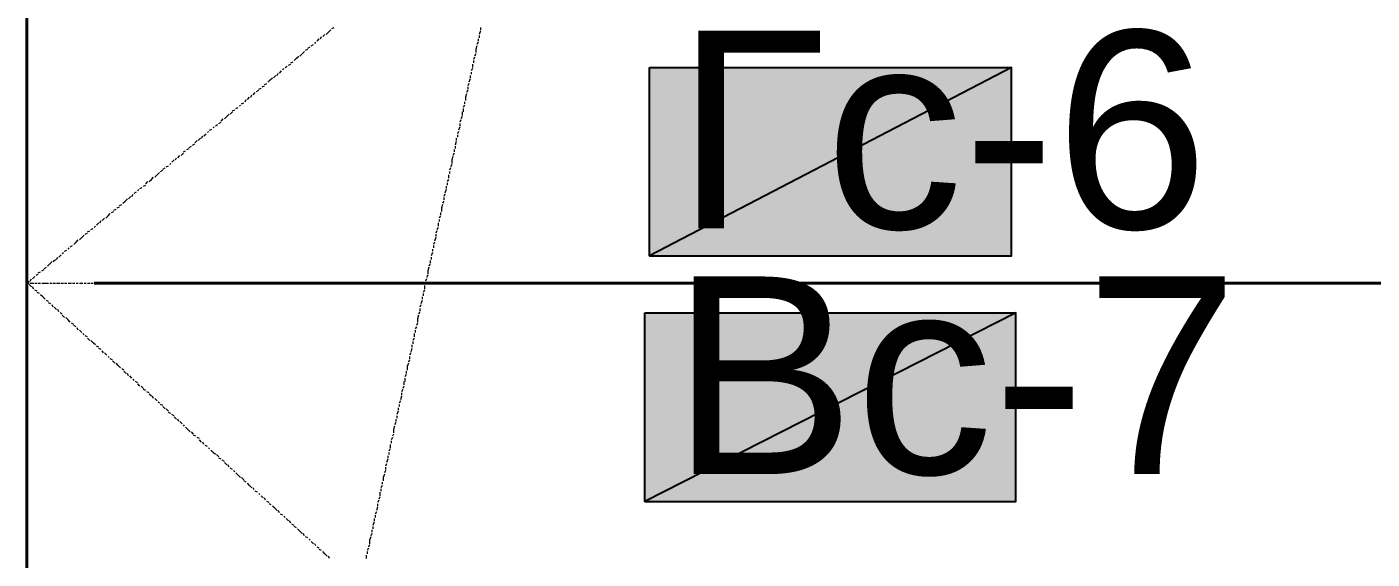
# Model space of a CAD drawing. Extents: x 8 to 21351, y 0 to 420.
# Drawn here: x 15872.57 to 15897.5, y 326.36 to 336.22 of the extents above; entities that cross this region are included whole.
import ezdxf

# ---------------------------------------------------------------- set-up
doc = ezdxf.new("R2010")
doc.units = 0
doc.styles.add('TEYPDFCAD_TEXT', font='arial.ttf')

msp = doc.modelspace()

# ---------------------------------------------------------------- hatches: boundary and pattern name
at = {"true_color": 0xffffff}
h = msp.add_hatch(color=0, dxfattribs=at)
h.paths.add_polyline_path([(15884.11, 335.471), (15890.819, 335.471), (15884.11, 331.978)])
h.paths.add_polyline_path([(15890.819, 335.471), (15884.11, 331.978), (15890.819, 331.978)])
h = msp.add_hatch(color=0, dxfattribs=at)
h.paths.add_polyline_path([(15884.025, 330.92), (15890.904, 330.92), (15884.025, 327.427)])
h.paths.add_polyline_path([(15890.904, 330.92), (15884.025, 327.427), (15890.904, 327.427)])

# ---------------------------------------------------------------- linework, layer by layer
at = {"color": 7, "lineweight": 40}
for p, q in [((15872.574, 397.743), (15872.574, 310.219)), ((15901.339, 331.47), (15873.823, 331.47))]:
    msp.add_line(p, q, dxfattribs=at)
at = {"color": 7, "lineweight": 5}
for p, q in [((15872.574, 336.211), (15872.574, 336.169)), ((15872.574, 336.148), (15872.574, 336.084)), ((15872.574, 336.063), (15872.574, 336.021)), ((15878.056, 336.042), (15878.098, 336.084)), ((15878.119, 336.084), (15878.162, 336.127)), ((15878.162, 336.127), (15878.204, 336.169)), ((15878.225, 336.19), (15878.268, 336.211)), ((15880.977, 336.148), (15880.956, 336.084)), ((15880.956, 336.063), (15880.956, 336.021)), ((15880.977, 336.211), (15880.977, 336.169)), ((15872.574, 336), (15872.574, 335.957)), ((15872.574, 335.936), (15872.574, 335.894)), ((15872.574, 335.873), (15872.574, 335.809)), ((15877.738, 335.788), (15877.781, 335.809)), ((15877.781, 335.83), (15877.823, 335.851)), ((15877.844, 335.873), (15877.887, 335.894)), ((15877.908, 335.915), (15877.929, 335.936)), ((15877.95, 335.957), (15877.992, 336)), ((15878.014, 336), (15878.035, 336.042)), ((15880.913, 335.873), (15880.892, 335.809)), ((15880.892, 335.809), (15880.892, 335.746)), ((15880.935, 335.936), (15880.913, 335.894)), ((15880.935, 336), (15880.935, 335.957)), ((15872.574, 335.788), (15872.574, 335.746)), ((15872.574, 335.724), (15872.574, 335.682)), ((15872.574, 335.661), (15872.574, 335.598)), ((15872.574, 335.576), (15872.574, 335.534)), ((15877.463, 335.555), (15877.506, 335.576)), ((15877.527, 335.598), (15877.569, 335.64)), ((15877.569, 335.64), (15877.611, 335.682)), ((15877.633, 335.682), (15877.675, 335.724)), ((15877.675, 335.724), (15877.717, 335.767)), ((15880.871, 335.661), (15880.85, 335.619)), ((15880.85, 335.598), (15880.85, 335.555)), ((15880.892, 335.724), (15880.871, 335.682)), ((15872.574, 335.513), (15872.574, 335.471)), ((15872.574, 335.449), (15872.574, 335.386)), ((15872.574, 335.365), (15872.574, 335.322)), ((15872.574, 335.301), (15872.574, 335.259)), ((15877.146, 335.28), (15877.188, 335.322)), ((15877.209, 335.322), (15877.23, 335.365)), ((15877.252, 335.365), (15877.294, 335.407)), ((15877.315, 335.428), (15877.336, 335.449)), ((15877.357, 335.471), (15877.4, 335.492)), ((15877.421, 335.513), (15877.463, 335.534)), ((15880.786, 335.322), (15880.786, 335.28)), ((15880.829, 335.449), (15880.808, 335.407)), ((15880.808, 335.386), (15880.808, 335.343)), ((15880.829, 335.534), (15880.829, 335.471)), ((15872.574, 335.238), (15872.574, 335.174)), ((15872.574, 335.153), (15872.574, 335.111)), ((15872.574, 335.089), (15872.574, 335.047)), ((15876.871, 335.068), (15876.913, 335.089)), ((15876.934, 335.111), (15876.976, 335.132)), ((15876.976, 335.153), (15877.019, 335.174)), ((15877.04, 335.195), (15877.082, 335.238)), ((15877.082, 335.238), (15877.125, 335.28)), ((15880.765, 335.174), (15880.744, 335.132)), ((15880.744, 335.111), (15880.744, 335.068)), ((15880.786, 335.259), (15880.765, 335.195)), ((15872.574, 335.026), (15872.574, 334.984)), ((15872.574, 334.962), (15872.574, 334.899)), ((15872.574, 334.878), (15872.574, 334.836)), ((15872.574, 334.814), (15872.574, 334.772)), ((15876.553, 334.793), (15876.595, 334.814)), ((15876.617, 334.836), (15876.638, 334.878)), ((15876.659, 334.878), (15876.701, 334.92)), ((15876.722, 334.92), (15876.744, 334.962)), ((15876.765, 334.962), (15876.807, 335.005)), ((15876.828, 335.026), (15876.871, 335.047)), ((15880.681, 334.836), (15880.681, 334.793)), ((15880.723, 334.984), (15880.702, 334.92)), ((15880.702, 334.92), (15880.702, 334.857)), ((15880.744, 335.047), (15880.723, 335.005)), ((15872.574, 334.751), (15872.574, 334.687)), ((15872.574, 334.666), (15872.574, 334.624)), ((15872.574, 334.603), (15872.574, 334.56)), ((15876.236, 334.518), (15876.278, 334.56)), ((15876.278, 334.56), (15876.32, 334.603)), ((15876.341, 334.603), (15876.384, 334.645)), ((15876.384, 334.666), (15876.426, 334.687)), ((15876.447, 334.709), (15876.49, 334.73)), ((15876.511, 334.751), (15876.532, 334.772)), ((15880.638, 334.56), (15880.617, 334.518)), ((15880.638, 334.645), (15880.638, 334.581)), ((15880.681, 334.772), (15880.659, 334.73)), ((15880.659, 334.709), (15880.659, 334.645)), ((15872.574, 334.539), (15872.574, 334.476)), ((15872.574, 334.454), (15872.574, 334.412)), ((15872.574, 334.391), (15872.574, 334.349)), ((15872.574, 334.327), (15872.574, 334.264)), ((15875.96, 334.306), (15876.003, 334.327)), ((15876.024, 334.349), (15876.045, 334.37)), ((15876.066, 334.391), (15876.109, 334.412)), ((15876.13, 334.433), (15876.172, 334.454)), ((15876.172, 334.476), (15876.214, 334.518)), ((15880.596, 334.37), (15880.575, 334.306)), ((15880.617, 334.497), (15880.596, 334.454)), ((15880.596, 334.433), (15880.596, 334.391)), ((15872.574, 334.243), (15872.574, 334.2)), ((15872.574, 334.179), (15872.574, 334.137)), ((15872.574, 334.116), (15872.574, 334.074)), ((15875.685, 334.074), (15875.728, 334.116)), ((15875.749, 334.116), (15875.791, 334.158)), ((15875.812, 334.158), (15875.833, 334.2)), ((15875.855, 334.2), (15875.897, 334.243)), ((15875.918, 334.264), (15875.939, 334.285)), ((15880.532, 334.095), (15880.511, 334.031)), ((15880.532, 334.158), (15880.532, 334.116)), ((15880.575, 334.285), (15880.554, 334.243)), ((15880.554, 334.222), (15880.554, 334.179)), ((15872.574, 334.052), (15872.574, 333.989)), ((15872.574, 333.968), (15872.574, 333.925)), ((15872.574, 333.904), (15872.574, 333.862)), ((15872.574, 333.841), (15872.574, 333.777)), ((15875.368, 333.798), (15875.41, 333.841)), ((15875.431, 333.841), (15875.474, 333.883)), ((15875.474, 333.904), (15875.516, 333.925)), ((15875.537, 333.947), (15875.579, 333.968)), ((15875.579, 333.989), (15875.622, 334.01)), ((15875.643, 334.031), (15875.685, 334.052)), ((15880.469, 333.819), (15880.448, 333.756)), ((15880.49, 333.883), (15880.469, 333.841)), ((15880.49, 333.947), (15880.49, 333.904)), ((15880.511, 334.01), (15880.511, 333.968)), ((15872.574, 333.756), (15872.574, 333.714)), ((15872.574, 333.692), (15872.574, 333.65)), ((15872.574, 333.629), (15872.574, 333.565)), ((15875.05, 333.544), (15875.093, 333.565)), ((15875.093, 333.587), (15875.135, 333.608)), ((15875.156, 333.629), (15875.198, 333.65)), ((15875.22, 333.671), (15875.241, 333.692)), ((15875.262, 333.714), (15875.304, 333.756)), ((15875.325, 333.756), (15875.347, 333.798)), ((15880.427, 333.608), (15880.405, 333.565)), ((15880.448, 333.671), (15880.427, 333.629)), ((15880.448, 333.756), (15880.448, 333.692)), ((15872.574, 333.544), (15872.574, 333.502)), ((15872.574, 333.481), (15872.574, 333.438)), ((15872.574, 333.417), (15872.574, 333.354)), ((15872.574, 333.333), (15872.574, 333.29)), ((15874.775, 333.312), (15874.817, 333.354)), ((15874.839, 333.354), (15874.881, 333.396)), ((15874.881, 333.396), (15874.923, 333.438)), ((15874.944, 333.438), (15874.987, 333.481)), ((15874.987, 333.481), (15875.029, 333.523)), ((15880.384, 333.396), (15880.363, 333.354)), ((15880.363, 333.333), (15880.363, 333.29)), ((15880.384, 333.481), (15880.384, 333.417)), ((15880.405, 333.544), (15880.405, 333.502)), ((15872.574, 333.269), (15872.574, 333.227)), ((15872.574, 333.206), (15872.574, 333.163)), ((15872.574, 333.142), (15872.574, 333.079)), ((15872.574, 333.057), (15872.574, 333.015)), ((15874.458, 333.036), (15874.5, 333.079)), ((15874.521, 333.079), (15874.542, 333.121)), ((15874.563, 333.142), (15874.606, 333.163)), ((15874.627, 333.185), (15874.648, 333.206)), ((15874.669, 333.227), (15874.712, 333.248)), ((15874.733, 333.269), (15874.775, 333.29)), ((15880.321, 333.121), (15880.3, 333.079)), ((15880.3, 333.057), (15880.3, 333.015)), ((15880.342, 333.206), (15880.321, 333.142)), ((15880.342, 333.269), (15880.342, 333.227)), ((15872.574, 332.994), (15872.574, 332.952)), ((15872.574, 332.93), (15872.574, 332.867)), ((15872.574, 332.846), (15872.574, 332.803)), ((15874.182, 332.825), (15874.225, 332.846)), ((15874.246, 332.867), (15874.288, 332.888)), ((15874.288, 332.909), (15874.331, 332.93)), ((15874.352, 332.952), (15874.394, 332.994)), ((15874.394, 332.994), (15874.436, 333.036)), ((15880.278, 332.93), (15880.257, 332.867)), ((15880.257, 332.867), (15880.257, 332.803)), ((15880.3, 332.994), (15880.278, 332.952)), ((15872.574, 332.782), (15872.574, 332.74)), ((15872.574, 332.719), (15872.574, 332.655)), ((15872.574, 332.634), (15872.574, 332.592)), ((15872.574, 332.571), (15872.574, 332.528)), ((15873.865, 332.55), (15873.907, 332.592)), ((15873.928, 332.592), (15873.95, 332.634)), ((15873.971, 332.634), (15874.013, 332.676)), ((15874.034, 332.676), (15874.077, 332.719)), ((15874.077, 332.719), (15874.119, 332.761)), ((15874.14, 332.782), (15874.182, 332.803)), ((15880.194, 332.592), (15880.194, 332.528)), ((15880.236, 332.719), (15880.215, 332.676)), ((15880.215, 332.655), (15880.215, 332.613)), ((15880.236, 332.782), (15880.236, 332.74)), ((15872.574, 332.507), (15872.574, 332.444)), ((15872.574, 332.423), (15872.574, 332.38)), ((15872.574, 332.359), (15872.574, 332.317)), ((15873.547, 332.274), (15873.59, 332.317)), ((15873.59, 332.317), (15873.632, 332.359)), ((15873.653, 332.38), (15873.696, 332.401)), ((15873.696, 332.423), (15873.738, 332.444)), ((15873.759, 332.465), (15873.801, 332.486)), ((15873.823, 332.507), (15873.844, 332.528)), ((15880.151, 332.317), (15880.13, 332.253)), ((15880.173, 332.444), (15880.151, 332.401)), ((15880.151, 332.38), (15880.151, 332.338)), ((15880.194, 332.507), (15880.173, 332.465)), ((15872.574, 332.295), (15872.574, 332.253)), ((15872.574, 332.232), (15872.574, 332.168)), ((15872.574, 332.147), (15872.574, 332.105)), ((15872.574, 332.084), (15872.574, 332.041)), ((15873.272, 332.063), (15873.315, 332.084)), ((15873.336, 332.105), (15873.357, 332.126)), ((15873.378, 332.147), (15873.42, 332.168)), ((15873.442, 332.19), (15873.484, 332.232)), ((15873.484, 332.232), (15873.526, 332.274)), ((15880.088, 332.105), (15880.088, 332.063)), ((15880.13, 332.232), (15880.109, 332.19)), ((15880.109, 332.168), (15880.109, 332.126)), ((15872.574, 332.02), (15872.574, 331.957)), ((15872.574, 331.936), (15872.574, 331.893)), ((15872.574, 331.872), (15872.574, 331.83)), ((15872.955, 331.788), (15872.997, 331.83)), ((15872.997, 331.83), (15873.039, 331.872)), ((15873.061, 331.872), (15873.103, 331.914)), ((15873.124, 331.914), (15873.145, 331.957)), ((15873.166, 331.957), (15873.209, 331.999)), ((15873.23, 332.02), (15873.251, 332.041)), ((15880.046, 331.83), (15880.024, 331.788)), ((15880.046, 331.893), (15880.046, 331.851)), ((15880.088, 332.041), (15880.067, 331.978)), ((15880.067, 331.957), (15880.067, 331.914)), ((15872.574, 331.809), (15872.574, 331.745)), ((15872.574, 331.724), (15872.574, 331.682)), ((15872.574, 331.661), (15872.574, 331.618)), ((15872.574, 331.597), (15872.574, 331.533)), ((15872.68, 331.555), (15872.722, 331.597)), ((15872.743, 331.618), (15872.785, 331.639)), ((15872.785, 331.661), (15872.828, 331.682)), ((15872.849, 331.703), (15872.891, 331.724)), ((15872.891, 331.745), (15872.934, 331.766)), ((15880.003, 331.618), (15879.982, 331.576)), ((15880.024, 331.766), (15880.003, 331.703)), ((15880.003, 331.703), (15880.003, 331.639)), ((15872.574, 331.47), (15872.616, 331.512)), ((15872.574, 331.512), (15872.574, 331.47)), ((15872.574, 331.47), (15872.616, 331.47)), ((15872.595, 331.449), (15872.574, 331.47)), ((15872.574, 331.449), (15872.574, 331.406)), ((15872.574, 331.385), (15872.574, 331.343)), ((15872.574, 331.322), (15872.574, 331.258)), ((15872.658, 331.406), (15872.616, 331.449)), ((15872.637, 331.512), (15872.658, 331.555)), ((15872.637, 331.47), (15872.701, 331.47)), ((15872.701, 331.364), (15872.68, 331.406)), ((15872.722, 331.47), (15872.764, 331.47)), ((15872.764, 331.322), (15872.722, 331.343)), ((15872.785, 331.47), (15872.828, 331.47)), ((15872.849, 331.47), (15872.912, 331.47)), ((15872.912, 331.47), (15872.976, 331.47)), ((15872.997, 331.47), (15873.039, 331.47)), ((15873.061, 331.47), (15873.103, 331.47)), ((15873.124, 331.47), (15873.188, 331.47)), ((15873.209, 331.47), (15873.251, 331.47)), ((15873.272, 331.47), (15873.315, 331.47)), ((15873.336, 331.47), (15873.399, 331.47)), ((15873.42, 331.47), (15873.463, 331.47)), ((15873.484, 331.47), (15873.526, 331.47)), ((15873.547, 331.47), (15873.611, 331.47)), ((15873.632, 331.47), (15873.674, 331.47)), ((15873.696, 331.47), (15873.738, 331.47)), ((15873.759, 331.47), (15873.801, 331.47)), ((15873.823, 331.47), (15873.886, 331.47)), ((15873.907, 331.47), (15873.95, 331.47)), ((15873.971, 331.47), (15874.013, 331.47)), ((15874.034, 331.47), (15874.098, 331.47)), ((15874.119, 331.47), (15874.161, 331.47)), ((15874.182, 331.47), (15874.225, 331.47)), ((15874.246, 331.47), (15874.309, 331.47)), ((15874.331, 331.47), (15874.373, 331.47)), ((15874.394, 331.47), (15874.436, 331.47)), ((15874.458, 331.47), (15874.521, 331.47)), ((15874.542, 331.47), (15874.585, 331.47)), ((15874.606, 331.47), (15874.648, 331.47)), ((15874.669, 331.47), (15874.712, 331.47)), ((15874.733, 331.47), (15874.796, 331.47)), ((15874.817, 331.47), (15874.86, 331.47)), ((15874.881, 331.47), (15874.923, 331.47)), ((15874.944, 331.47), (15875.008, 331.47)), ((15875.029, 331.47), (15875.071, 331.47)), ((15875.093, 331.47), (15875.135, 331.47)), ((15875.156, 331.47), (15875.22, 331.47)), ((15875.241, 331.47), (15875.283, 331.47)), ((15875.304, 331.47), (15875.347, 331.47)), ((15875.368, 331.47), (15875.431, 331.47)), ((15875.452, 331.47), (15875.495, 331.47)), ((15875.516, 331.47), (15875.558, 331.47)), ((15875.579, 331.47), (15875.622, 331.47)), ((15875.643, 331.47), (15875.706, 331.47)), ((15875.728, 331.47), (15875.77, 331.47)), ((15875.791, 331.47), (15875.833, 331.47)), ((15875.855, 331.47), (15875.918, 331.47)), ((15875.939, 331.47), (15875.982, 331.47)), ((15876.003, 331.47), (15876.045, 331.47)), ((15876.066, 331.47), (15876.13, 331.47)), ((15876.151, 331.47), (15876.193, 331.47)), ((15876.214, 331.47), (15876.257, 331.47)), ((15876.278, 331.47), (15876.341, 331.47)), ((15876.341, 331.47), (15876.405, 331.47)), ((15876.426, 331.47), (15876.468, 331.47)), ((15876.49, 331.47), (15876.532, 331.47)), ((15876.553, 331.47), (15876.617, 331.47)), ((15876.638, 331.47), (15876.68, 331.47)), ((15876.701, 331.47), (15876.744, 331.47)), ((15876.765, 331.47), (15876.828, 331.47)), ((15876.849, 331.47), (15876.892, 331.47)), ((15876.913, 331.47), (15876.955, 331.47)), ((15876.976, 331.47), (15877.04, 331.47)), ((15877.061, 331.47), (15877.103, 331.47)), ((15877.125, 331.47), (15877.167, 331.47)), ((15877.188, 331.47), (15877.252, 331.47)), ((15877.252, 331.47), (15877.315, 331.47)), ((15877.336, 331.47), (15877.379, 331.47)), ((15877.4, 331.47), (15877.442, 331.47)), ((15877.463, 331.47), (15877.527, 331.47)), ((15877.548, 331.47), (15877.59, 331.47)), ((15877.611, 331.47), (15877.654, 331.47)), ((15877.675, 331.47), (15877.738, 331.47)), ((15877.76, 331.47), (15877.802, 331.47)), ((15877.823, 331.47), (15877.865, 331.47)), ((15877.887, 331.47), (15877.95, 331.47)), ((15877.971, 331.47), (15878.014, 331.47)), ((15878.035, 331.47), (15878.077, 331.47)), ((15878.098, 331.47), (15878.162, 331.47)), ((15878.162, 331.47), (15878.225, 331.47)), ((15878.246, 331.47), (15878.289, 331.47)), ((15878.31, 331.47), (15878.352, 331.47)), ((15878.373, 331.47), (15878.437, 331.47)), ((15878.458, 331.47), (15878.5, 331.47)), ((15878.522, 331.47), (15878.564, 331.47)), ((15878.585, 331.47), (15878.649, 331.47)), ((15878.67, 331.47), (15878.712, 331.47)), ((15878.733, 331.47), (15878.776, 331.47)), ((15878.797, 331.47), (15878.86, 331.47)), ((15878.881, 331.47), (15878.924, 331.47)), ((15878.945, 331.47), (15878.987, 331.47)), ((15879.008, 331.47), (15879.072, 331.47)), ((15879.072, 331.47), (15879.135, 331.47)), ((15879.157, 331.47), (15879.199, 331.47)), ((15879.22, 331.47), (15879.262, 331.47)), ((15879.284, 331.47), (15879.347, 331.47)), ((15879.368, 331.47), (15879.411, 331.47)), ((15879.432, 331.47), (15879.474, 331.47)), ((15879.495, 331.47), (15879.559, 331.47)), ((15879.58, 331.47), (15879.622, 331.47)), ((15879.643, 331.47), (15879.686, 331.47)), ((15879.707, 331.47), (15879.77, 331.47)), ((15879.792, 331.47), (15879.834, 331.47)), ((15879.855, 331.47), (15879.897, 331.47)), ((15879.919, 331.47), (15879.961, 331.47)), ((15879.94, 331.343), (15879.919, 331.301)), ((15879.94, 331.428), (15879.94, 331.364)), ((15879.982, 331.555), (15879.961, 331.512)), ((15879.961, 331.491), (15879.961, 331.449)), ((15872.574, 331.237), (15872.574, 331.195)), ((15872.574, 331.174), (15872.574, 331.131)), ((15872.574, 331.11), (15872.574, 331.047)), ((15872.807, 331.279), (15872.764, 331.301)), ((15872.87, 331.216), (15872.828, 331.258)), ((15872.912, 331.174), (15872.87, 331.216)), ((15872.976, 331.131), (15872.934, 331.152)), ((15873.018, 331.089), (15872.976, 331.11)), ((15873.061, 331.026), (15873.039, 331.068)), ((15879.876, 331.068), (15879.855, 331.026)), ((15879.897, 331.152), (15879.876, 331.089)), ((15879.897, 331.216), (15879.897, 331.174)), ((15879.919, 331.279), (15879.919, 331.237)), ((15872.574, 331.026), (15872.574, 330.983)), ((15872.574, 330.962), (15872.574, 330.92)), ((15872.574, 330.899), (15872.574, 330.835)), ((15872.574, 330.814), (15872.574, 330.771)), ((15873.124, 330.983), (15873.082, 331.026)), ((15873.166, 330.941), (15873.145, 330.983)), ((15873.23, 330.899), (15873.188, 330.92)), ((15873.272, 330.835), (15873.23, 330.877)), ((15873.336, 330.793), (15873.293, 330.835)), ((15879.834, 330.877), (15879.813, 330.814)), ((15879.813, 330.814), (15879.813, 330.75)), ((15879.855, 330.941), (15879.834, 330.899)), ((15879.855, 331.004), (15879.855, 330.962)), ((15872.574, 330.75), (15872.574, 330.708)), ((15872.574, 330.687), (15872.574, 330.623)), ((15872.574, 330.602), (15872.574, 330.56)), ((15873.378, 330.75), (15873.336, 330.793)), ((15873.442, 330.708), (15873.399, 330.729)), ((15873.484, 330.666), (15873.442, 330.687)), ((15873.526, 330.602), (15873.505, 330.644)), ((15873.59, 330.56), (15873.547, 330.602)), ((15879.792, 330.666), (15879.77, 330.623)), ((15879.77, 330.602), (15879.77, 330.56)), ((15879.813, 330.729), (15879.792, 330.687)), ((15872.574, 330.539), (15872.574, 330.496)), ((15872.574, 330.475), (15872.574, 330.433)), ((15872.574, 330.412), (15872.574, 330.348)), ((15872.574, 330.327), (15872.574, 330.285)), ((15873.632, 330.517), (15873.611, 330.539)), ((15873.696, 330.475), (15873.653, 330.496)), ((15873.738, 330.412), (15873.696, 330.454)), ((15873.801, 330.369), (15873.759, 330.412)), ((15873.844, 330.327), (15873.801, 330.369)), ((15879.707, 330.327), (15879.707, 330.285)), ((15879.749, 330.454), (15879.728, 330.412)), ((15879.728, 330.39), (15879.728, 330.348)), ((15879.749, 330.539), (15879.749, 330.475)), ((15872.574, 330.264), (15872.574, 330.221)), ((15872.574, 330.2), (15872.574, 330.137)), ((15872.574, 330.115), (15872.574, 330.073)), ((15873.907, 330.285), (15873.865, 330.306)), ((15873.95, 330.242), (15873.907, 330.264)), ((15873.992, 330.179), (15873.971, 330.221)), ((15874.055, 330.137), (15874.013, 330.179)), ((15874.098, 330.094), (15874.077, 330.115)), ((15874.161, 330.052), (15874.119, 330.073)), ((15879.686, 330.179), (15879.665, 330.137)), ((15879.665, 330.115), (15879.665, 330.073)), ((15879.707, 330.264), (15879.686, 330.2)), ((15872.574, 330.052), (15872.574, 330.009)), ((15872.574, 329.988), (15872.574, 329.925)), ((15872.574, 329.904), (15872.574, 329.861)), ((15872.574, 329.84), (15872.574, 329.798)), ((15874.204, 329.988), (15874.161, 330.031)), ((15874.267, 329.946), (15874.225, 329.988)), ((15874.309, 329.904), (15874.267, 329.946)), ((15874.373, 329.861), (15874.331, 329.882)), ((15874.415, 329.798), (15874.373, 329.84)), ((15879.601, 329.84), (15879.601, 329.798)), ((15879.643, 329.988), (15879.622, 329.925)), ((15879.622, 329.925), (15879.622, 329.861)), ((15879.665, 330.052), (15879.643, 330.009)), ((15872.574, 329.777), (15872.574, 329.713)), ((15872.574, 329.692), (15872.574, 329.65)), ((15872.574, 329.628), (15872.574, 329.586)), ((15874.458, 329.755), (15874.436, 329.798)), ((15874.521, 329.713), (15874.479, 329.755)), ((15874.563, 329.671), (15874.542, 329.692)), ((15874.627, 329.628), (15874.585, 329.65)), ((15874.669, 329.565), (15874.627, 329.607)), ((15879.559, 329.65), (15879.559, 329.586)), ((15879.601, 329.777), (15879.58, 329.734)), ((15879.58, 329.713), (15879.58, 329.65)), ((15872.574, 329.565), (15872.574, 329.523)), ((15872.574, 329.502), (15872.574, 329.438)), ((15872.574, 329.417), (15872.574, 329.375)), ((15872.574, 329.353), (15872.574, 329.311)), ((15874.733, 329.523), (15874.69, 329.565)), ((15874.775, 329.48), (15874.733, 329.502)), ((15874.839, 329.438), (15874.796, 329.459)), ((15874.881, 329.375), (15874.839, 329.417)), ((15874.923, 329.332), (15874.902, 329.375)), ((15874.987, 329.29), (15874.944, 329.332)), ((15879.516, 329.375), (15879.495, 329.311)), ((15879.538, 329.502), (15879.516, 329.459)), ((15879.516, 329.438), (15879.516, 329.396)), ((15879.559, 329.565), (15879.538, 329.523)), ((15872.574, 329.29), (15872.574, 329.226)), ((15872.574, 329.205), (15872.574, 329.163)), ((15872.574, 329.142), (15872.574, 329.099)), ((15872.574, 329.078), (15872.574, 329.015)), ((15875.029, 329.247), (15875.008, 329.269)), ((15875.093, 329.205), (15875.05, 329.226)), ((15875.135, 329.142), (15875.093, 329.184)), ((15875.198, 329.099), (15875.156, 329.142)), ((15875.241, 329.057), (15875.198, 329.078)), ((15879.453, 329.099), (15879.432, 329.036)), ((15879.453, 329.163), (15879.453, 329.12)), ((15879.495, 329.29), (15879.474, 329.247)), ((15879.474, 329.226), (15879.474, 329.184)), ((15872.574, 328.993), (15872.574, 328.951)), ((15872.574, 328.93), (15872.574, 328.888)), ((15872.574, 328.866), (15872.574, 328.803)), ((15875.304, 329.015), (15875.262, 329.036)), ((15875.347, 328.951), (15875.304, 328.993)), ((15875.389, 328.909), (15875.368, 328.951)), ((15875.452, 328.866), (15875.41, 328.909)), ((15875.495, 328.824), (15875.474, 328.845)), ((15879.389, 328.824), (15879.368, 328.761)), ((15879.411, 328.888), (15879.389, 328.845)), ((15879.411, 328.951), (15879.411, 328.909)), ((15879.432, 329.015), (15879.432, 328.972)), ((15872.574, 328.782), (15872.574, 328.74)), ((15872.574, 328.718), (15872.574, 328.676)), ((15872.574, 328.655), (15872.574, 328.613)), ((15872.574, 328.591), (15872.574, 328.528)), ((15875.558, 328.761), (15875.516, 328.803)), ((15875.601, 328.718), (15875.558, 328.761)), ((15875.664, 328.676), (15875.622, 328.718)), ((15875.706, 328.634), (15875.664, 328.655)), ((15875.77, 328.591), (15875.728, 328.613)), ((15875.812, 328.528), (15875.77, 328.57)), ((15879.347, 328.613), (15879.326, 328.57)), ((15879.368, 328.676), (15879.347, 328.634)), ((15879.368, 328.761), (15879.368, 328.697)), ((15872.574, 328.507), (15872.574, 328.464)), ((15872.574, 328.443), (15872.574, 328.401)), ((15872.574, 328.38), (15872.574, 328.316)), ((15875.855, 328.485), (15875.833, 328.528)), ((15875.918, 328.443), (15875.876, 328.464)), ((15875.96, 328.401), (15875.939, 328.422)), ((15876.024, 328.337), (15875.982, 328.38)), ((15876.066, 328.295), (15876.024, 328.337)), ((15879.305, 328.401), (15879.284, 328.358)), ((15879.284, 328.337), (15879.284, 328.295)), ((15879.305, 328.485), (15879.305, 328.422)), ((15879.326, 328.549), (15879.326, 328.507)), ((15872.574, 328.295), (15872.574, 328.253)), ((15872.574, 328.231), (15872.574, 328.189)), ((15872.574, 328.168), (15872.574, 328.104)), ((15872.574, 328.083), (15872.574, 328.041)), ((15876.13, 328.253), (15876.087, 328.295)), ((15876.172, 328.21), (15876.13, 328.231)), ((15876.236, 328.168), (15876.193, 328.189)), ((15876.278, 328.104), (15876.236, 328.147)), ((15876.32, 328.062), (15876.299, 328.104)), ((15879.241, 328.126), (15879.22, 328.083)), ((15879.262, 328.21), (15879.241, 328.147)), ((15879.262, 328.274), (15879.262, 328.231)), ((15872.574, 328.02), (15872.574, 327.978)), ((15872.574, 327.956), (15872.574, 327.893)), ((15872.574, 327.872), (15872.574, 327.829)), ((15876.384, 328.02), (15876.341, 328.041)), ((15876.426, 327.978), (15876.405, 327.999)), ((15876.49, 327.914), (15876.447, 327.956)), ((15876.532, 327.872), (15876.49, 327.914)), ((15876.595, 327.829), (15876.553, 327.872)), ((15879.199, 327.935), (15879.178, 327.872)), ((15879.178, 327.872), (15879.178, 327.808)), ((15879.22, 327.999), (15879.199, 327.956)), ((15879.22, 328.062), (15879.22, 328.02)), ((15872.574, 327.808), (15872.574, 327.766)), ((15872.574, 327.745), (15872.574, 327.702)), ((15872.574, 327.681), (15872.574, 327.618)), ((15872.574, 327.596), (15872.574, 327.554)), ((15876.638, 327.787), (15876.595, 327.808)), ((15876.701, 327.724), (15876.659, 327.766)), ((15876.744, 327.681), (15876.701, 327.724)), ((15876.786, 327.639), (15876.765, 327.681)), ((15876.849, 327.596), (15876.807, 327.618)), ((15876.892, 327.554), (15876.871, 327.575)), ((15879.114, 327.596), (15879.114, 327.533)), ((15879.157, 327.724), (15879.135, 327.681)), ((15879.135, 327.66), (15879.135, 327.618)), ((15879.157, 327.787), (15879.157, 327.745)), ((15872.574, 327.533), (15872.574, 327.491)), ((15872.574, 327.469), (15872.574, 327.406)), ((15872.574, 327.385), (15872.574, 327.342)), ((15876.955, 327.491), (15876.913, 327.533)), ((15876.998, 327.448), (15876.976, 327.491)), ((15877.061, 327.406), (15877.019, 327.427)), ((15877.103, 327.364), (15877.061, 327.385)), ((15877.167, 327.3), (15877.125, 327.342)), ((15879.093, 327.448), (15879.072, 327.406)), ((15879.072, 327.385), (15879.072, 327.342)), ((15879.114, 327.512), (15879.093, 327.469)), ((15872.574, 327.321), (15872.574, 327.279)), ((15872.574, 327.258), (15872.574, 327.194)), ((15872.574, 327.173), (15872.574, 327.131)), ((15872.574, 327.11), (15872.574, 327.067)), ((15877.209, 327.258), (15877.167, 327.3)), ((15877.252, 327.216), (15877.23, 327.258)), ((15877.315, 327.173), (15877.273, 327.194)), ((15877.357, 327.131), (15877.336, 327.152)), ((15877.421, 327.067), (15877.379, 327.11)), ((15879.008, 327.11), (15879.008, 327.067)), ((15879.051, 327.237), (15879.03, 327.194)), ((15879.03, 327.173), (15879.03, 327.131)), ((15879.072, 327.321), (15879.051, 327.258)), ((15872.574, 327.046), (15872.574, 326.983)), ((15872.574, 326.961), (15872.574, 326.919)), ((15872.574, 326.898), (15872.574, 326.856)), ((15872.574, 326.834), (15872.574, 326.792)), ((15877.463, 327.025), (15877.442, 327.067)), ((15877.527, 326.983), (15877.484, 327.004)), ((15877.569, 326.94), (15877.527, 326.961)), ((15877.633, 326.877), (15877.59, 326.919)), ((15877.675, 326.834), (15877.633, 326.877)), ((15877.717, 326.792), (15877.696, 326.834)), ((15878.966, 326.834), (15878.945, 326.792)), ((15878.966, 326.898), (15878.966, 326.856)), ((15879.008, 327.046), (15878.987, 326.983)), ((15878.987, 326.961), (15878.987, 326.919)), ((15872.574, 326.771), (15872.574, 326.707)), ((15872.574, 326.686), (15872.574, 326.644)), ((15872.574, 326.623), (15872.574, 326.58)), ((15877.781, 326.75), (15877.738, 326.771)), ((15877.823, 326.707), (15877.802, 326.729)), ((15877.887, 326.644), (15877.844, 326.686)), ((15877.929, 326.602), (15877.908, 326.644)), ((15877.992, 326.559), (15877.95, 326.58)), ((15878.924, 326.623), (15878.903, 326.58)), ((15878.945, 326.771), (15878.924, 326.707)), ((15878.924, 326.707), (15878.924, 326.644)), ((15872.574, 326.559), (15872.574, 326.496)), ((15872.574, 326.475), (15872.574, 326.432)), ((15872.574, 326.411), (15872.574, 326.369)), ((15878.035, 326.517), (15877.992, 326.538)), ((15878.098, 326.454), (15878.056, 326.496)), ((15878.141, 326.411), (15878.098, 326.454)), ((15878.183, 326.369), (15878.162, 326.411)), ((15878.86, 326.432), (15878.86, 326.369)), ((15878.903, 326.559), (15878.881, 326.517)), ((15878.881, 326.496), (15878.881, 326.454))]:
    msp.add_line(p, q, dxfattribs=at)
at = {"color": 7, "lineweight": 25}
for p, q in [((15872.574, 336.084), (15872.574, 335.068)), ((15872.574, 333.565), (15872.574, 313.563))]:
    msp.add_line(p, q, dxfattribs=at)
at = {"color": 0, "lineweight": 0, "true_color": 0xffffff}
for p, q in [((15884.11, 331.978), (15890.819, 331.978)), ((15884.025, 327.427), (15890.904, 327.427))]:
    msp.add_line(p, q, dxfattribs=at)
at = {"color": 0, "true_color": 0xffffff}
for points in [[(15884.11, 335.471), (15890.819, 335.471), (15884.11, 331.978)], [(15890.819, 335.471), (15884.11, 331.978), (15890.819, 331.978)], [(15884.025, 330.92), (15890.904, 330.92), (15884.025, 327.427)], [(15890.904, 330.92), (15884.025, 327.427), (15890.904, 327.427)]]:
    msp.add_lwpolyline(points, close=True, dxfattribs=at)

# ---------------------------------------------------------------- texts
at = {"color": 7, "style": 'TEYPDFCAD_TEXT'}
for s, p in [('Гс-6', (15884.596, 332.486)), ('Вс-7', (15884.512, 327.935))]:
    msp.add_text(s, height=3.6618, dxfattribs=at).set_placement(p)

doc.saveas('drawing.dxf')
